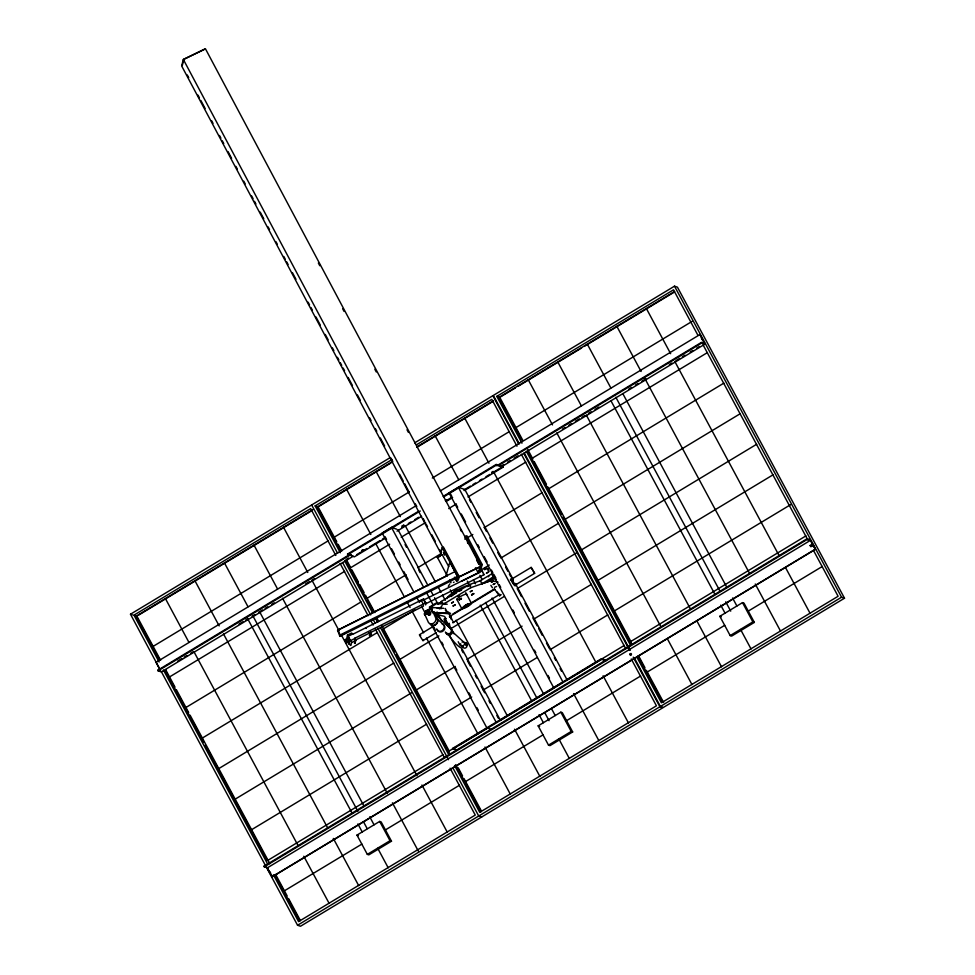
<?xml version="1.0" encoding="UTF-8"?>
<svg xmlns="http://www.w3.org/2000/svg" width="975" height="975" viewBox="0 0 975 975"><rect width="100%" height="100%" fill="white"/><g stroke="black" fill="none" stroke-linecap="round" stroke-linejoin="round"><path stroke-width="1.46" d="M348.867 637.857L350.074 641.062L346.259 642.964L345.065 639.758M433.79 626.084L419.53 634.688L419.603 635.383L422.943 640.66L436.057 632.787M423.089 640.599L423.004 639.905M531.082 567.413L534.641 573.337L531.229 567.365L510.327 579.93M348.892 639.137L348.782 637.845L344.967 639.746L346.222 642.988M461.772 531.558L460.249 528.974M427.135 613.86L429.073 612.385L428.001 609.972L425.673 611.154L427.135 613.86L426.587 612.812M445.941 576.115L449.853 562.039L457.507 576.42L457.165 577.858L339.873 636.37L337.618 630.167L454.898 571.655M339.873 636.37L340.214 634.932L337.618 630.167M425.636 604.902L425.734 602.867L423.601 598.955L352.743 634.298L351.658 632.994L347.502 635.066L346.832 637.943A4.412 0.768 63.5 0 0 347.088 639.112L346.003 639.539L346.576 639.356M347.502 635.066L351.585 642.549L350.915 645.426A4.412 0.768 63.5 0 1 348.173 641.733L347.856 642.05M425.734 602.867L354.876 638.211L355.741 640.477L355.071 643.354A4.412 0.768 63.5 0 1 354.583 643.171M432.181 610.764L431.547 609.85M425.405 603.939L484.051 574.677L482.186 570.838L482.174 571.618M479.03 572.922L480.699 566.378L205.42 48.75L183.337 59.438L181.667 65.983L441.224 554.032M182.276 65.544L183.861 59.317L204.652 49.262M439.969 556.42L442.211 547.658L443.43 547.06L458.725 575.823L457.616 580.198M464.892 539.26L465.636 536.347L466.867 535.75L482.162 564.501L480.297 571.813M456.385 580.795L457.494 576.42L442.211 547.658M457.616 581.003L458.616 577.066L455.764 571.691M458.506 579.442L459.14 576.956L479.944 566.889L478.347 573.117L461.455 581.295M479.066 572.398L480.931 565.098L465.636 536.347M494.52 587.316L496.628 586.487M459.298 599.771L461.382 598.626M459.42 599.771L461.431 598.357L459.188 599.674M471.656 594.896L473.753 593.763M473.241 594.031C469.475 596.663 473.789 592.008 473.472 594.08M514.739 584.488L513.557 583.781M269.6 871.577L270.636 873.003M702.451 339.909L701.427 338.483M486.525 568.949L484.404 569.692M447.391 576.091L437.3 557.139L442.199 554.653L448.719 566.597M469.072 603.927C468.548 605.085 463.734 607.778 464.38 605.975M493.143 471.376L491.839 472.229M439.664 603.61L441.334 601.465L469.219 584.647L481.455 580.357M434.387 612.142L435.484 614.153L437.141 611.995M439.64 608.778L442.138 605.548M493.045 584.488L494.812 583.538M494.837 583.647L493.533 584.488M354.985 640.319L423.394 606.194L423.296 604.086L421.163 600.173L420.542 601.246M461.407 598.455L459.396 599.625M466.367 586.438L470.023 584.671L469.17 585.5M455.191 604.817L452.827 606.023L455.154 604.987M473.777 593.58L473.253 594.238M449.865 615.725L451.303 616.748M441.882 555.311L442.199 554.653M402.224 525.866L403.979 525.086L402.175 526.086M449.828 583.952L448.305 586.28M812.687 546.11L813.053 544.781L811.773 544.428M488.256 576.761L488.889 576.359M486.952 573.02C484.551 573.922 490.303 570.814 487.878 572.605M456.824 590.362C459.53 587.511 450.474 593.19 455.91 590.899M448.232 597.236L449.036 596.712M426.441 613.494C433.168 618.674 429.878 610.009 427.379 609.997M459.03 596.273C461.09 594.579 455.971 597.529 458.798 596.408M467.573 586.511L468.487 585.975M465.343 605.256L465.965 604.866M480.322 580.734L481.967 583.769L493.265 576.944L495.58 577.553L493.911 574.519L491.619 573.922L480.261 580.759M159.425 668.35L130.492 614.213L389.866 457.811M414.631 442.882L492.838 395.716L518.761 443.991M634.481 658.198L660.404 706.461L663.341 707.448L844.508 598.211L677.442 287.174L674.505 286.175L493.338 395.423L519.261 443.686M159.12 662.001L133.965 615.152L310.647 508.609L335.814 555.445M340.287 552.752L315.132 505.915L391.792 459.688M416.471 444.807L491.827 399.372L516.982 446.209M521.966 443.198L496.811 396.362L673.506 289.819L697.942 335.315M313.048 509.498L136.061 616.224L159.608 660.063M392.791 461.419L317.228 506.988L340.775 550.814M417.19 446.708L492.948 401.03M674.615 291.476L498.908 397.434L521.735 439.944M138.194 615.371L312.293 510.388M319.373 506.122L390.829 463.04M416.812 447.367L493.46 401.152M496.811 396.362L499.748 397.361L515.336 387.952M517.932 386.393L581.6 348.002M584.196 346.43L673.835 292.378M152.466 646.778L328.185 540.832M333.645 537.542L409.195 491.973M432.315 478.043L509.352 431.584M515.312 427.988L692.311 321.263M159.449 668.704L156.024 662.342L415.703 505.952M440.273 490.937L699.953 334.547L705.059 344.053L501.65 466.708M396.667 529.181L391.475 527.414L382.176 533.02L413.729 591.752M385.369 538.163L354.327 556.883L347.527 554.08L418.665 511.192M443.235 496.372L496.263 464.393L502.759 466.586L503.076 467.183L464.271 490.583M449.816 492.594L457.945 487.695M347.843 554.678L420.274 510.997M443.552 496.957L496.592 464.99L503.076 467.183M353.011 556.347L161.338 671.921L158.096 670.824L157.779 670.227L349.452 554.641M496.787 465.806L701.5 342.359L704.535 343.395L699.953 334.547M158.096 670.824L351.073 554.458M498.408 465.611L701.817 342.956L705.059 344.053M177.767 661.038L181.679 658.673M184.287 657.101L186.895 655.529M190.808 653.177L193.416 651.605M239.046 624.085L242.958 621.721M245.566 620.149L248.174 618.577M252.086 616.224L254.694 614.652M258.607 612.288L262.519 609.923M265.127 608.351L267.735 606.779M271.647 604.427L274.255 602.855M305.553 583.988L309.465 581.624M312.073 580.052L314.681 578.48M345.967 559.613L348.575 558.041M501.138 466.05L503.746 464.478M507.658 462.113L510.266 460.541M514.166 458.189L518.078 455.825M562.417 429.097L565.025 427.525M568.937 425.161L571.545 423.589M575.457 421.224L579.369 418.872M581.977 417.3L584.586 415.728M588.498 413.363L591.106 411.791M595.018 409.439L598.93 407.075M628.912 388.988L631.52 387.416M635.432 385.064L638.04 383.492M641.952 381.128L645.864 378.775M669.338 364.626L671.946 363.053M675.858 360.689L679.77 358.325M682.378 356.753L684.986 355.18M690.203 352.036L692.811 350.464M696.723 348.112L699.331 346.539M356.594 554.726L360.482 552.386M363.066 550.826L366.941 548.486M369.525 546.926L379.872 540.686M382.468 539.126L385.052 537.566M401.871 527.426L404.454 525.866M408.33 523.526L410.926 521.966M414.802 519.626L418.677 517.286M447.135 500.126L451.023 497.786M463.954 489.986L470.413 486.086M473.009 484.526L475.593 482.966M479.468 480.626L482.064 479.066M485.94 476.726L489.816 474.386M492.412 472.826L502.759 466.586M397.008 531.143L421.59 516.323M446.16 501.503L452.632 497.603M168.882 677.332L344.589 571.387M350.049 568.084L389.659 544.208M401.212 537.237L425.612 522.527M448.719 508.597L456.422 503.941M467.988 496.982L525.769 462.138M531.728 458.543L707.436 352.584M361.006 601.941L185.287 707.887L165.311 670.69M406.075 574.763L366.466 598.638L346.491 561.442M417.629 567.791L440.737 553.849M467.707 537.591L472.838 534.495M484.392 527.536L542.173 492.692M548.133 489.097L723.852 383.138M201.703 738.441L377.41 632.495M414.777 609.96L382.87 629.192L395.009 651.775M480.261 570.472L489.255 565.049M500.809 558.078L558.59 523.246M740.257 413.692L564.549 519.651L563.123 516.994M444.234 603.708L470.852 587.657L491.266 580.515M481.967 583.769L489.645 581.137L495.58 577.553M452.875 613.994L463.247 607.742M471.035 603.038L494.386 588.961M449.365 616.7L463.637 608.095M470.121 604.183L494.764 589.314M452.924 622.611L499.614 594.457L499.956 595.457L500.821 594.531M515.19 585.073L534.641 573.337M218.108 768.995L393.827 663.049M399.287 659.746L438.896 635.871M450.45 628.899L504.38 596.383M576.274 553.02L517.213 588.632L521.491 596.602M756.673 444.247L580.954 550.205L631.617 644.512M234.524 799.549L411.511 692.823M415.691 690.3L455.301 666.425M466.854 659.453L522.076 626.157M533.63 619.186L591.411 584.354M597.37 580.747L773.078 474.801M250.928 830.103L426.648 724.145M432.108 720.854L471.717 696.967M483.271 690.007L537.201 657.491M550.034 649.74L607.815 614.896M613.787 611.301L790.774 504.575M456.8 750.36L452.583 748.447L601.331 658.759L606.523 660.514M443.052 754.699L267.345 860.657L205.274 745.083M448.512 751.408L456.166 746.789M458.725 745.253L486.842 728.301M500.967 719.782L506.098 716.686M517.652 709.715L507.39 715.906L456.008 620.271M520.223 708.167L553.605 688.033M566.451 680.294L574.153 675.651M576.725 674.103L594.701 663.268M624.232 645.45L595.981 662.488L493.947 472.522M630.191 641.855L805.898 535.909M452.912 749.044L601.648 659.356L605.548 660.672M263.859 866.287L807.081 538.736L810.322 539.833L815.429 549.339L272.208 876.903L267.223 867.921L263.859 866.287L266.029 867.031M264.188 866.885L807.398 539.333L810.432 540.369L815.429 549.339M267.223 867.921L810.432 540.369M272.013 876.83L815.222 549.278M356.984 835.112L379.677 821.425L381.14 821.925L391.499 841.193L368.806 854.88L367.331 854.38L356.984 835.112L358.447 835.612M538.151 725.863L560.844 712.177L562.319 712.676L572.666 731.957L549.973 745.631L548.511 745.132L538.151 725.863L539.626 726.363M719.83 616.31L742.523 602.623L743.986 603.123L754.345 622.403L731.652 636.09L730.178 635.59L719.83 616.31L721.293 616.809M361.883 844.094L283.749 891.211L275.194 875.27M384.991 830.164L459.469 785.253M543.051 734.845L464.929 781.962L455.654 764.693M566.17 720.915L640.636 676.004M646.608 672.409L724.73 625.304M747.837 611.362L822.315 566.463M367.331 854.38L390.024 840.706L391.499 841.193M548.511 745.132L571.204 731.457L572.666 731.957M730.178 635.59L752.871 621.904L754.345 622.403M297.558 925.251L659.904 706.765L662.842 707.753L300.495 926.25L297.558 925.251L161.448 671.86M660.404 706.461L841.571 597.212L844.508 598.211M445.343 603.562L436.386 602.928L429.378 607.12L432.437 612.507L447.367 613.58L447.952 613.226L445.234 608.437M447.184 604.268L436.727 603.525L429.719 607.73L432.705 607.937M432.437 612.507L447.952 613.226M426.051 612.617L428.622 611.093M453.448 582.453L454.082 582.099M362.152 550.497L363.005 549.79L362.261 549.912M472.948 594.214L471.547 594.799M337.557 630.386L445.417 576.591M340.214 634.932L458.725 575.823M348.477 636.151L352.633 634.079M482.077 570.85L423.528 600.088M344.833 640.331L349.16 638.272M346.113 641.587L349.964 639.758M346.393 642.367L350.208 640.429M350.842 640.49L354.997 638.418M351.585 642.549L355.741 640.477M456.592 590.631L454.362 592.215L454.972 592.215M480.931 565.098L482.162 564.501M458.616 577.066L480.699 566.378M468.256 586.024L467.33 586.45M466.623 604.512L467.878 603.964M453.631 622.233L452.741 622.611L453.619 622.269M438.982 557.091L437.251 557.505M419.53 634.688L420.688 635.651M500.87 594.945L499.663 594.518M423.601 598.955L422.979 600.027M457.446 590.302L458.055 590.302M483.953 574.702L483.32 573.982M445.1 620.063L446.318 623.391M449.536 613.251L450.584 613.263M443.747 608.327L430.304 607.376L433.022 612.154M437.19 608.254L441.663 608.571M492.338 578.163L496.397 579.15M492.619 580.844L498.042 582.173M435.484 614.153L443.613 616.127M431.852 609.412L429.634 608.863L425.368 611.386L424.491 613.775L428.464 622.489A4.412 3.729 -47.8 0 0 433.485 623.232A4.412 3.729 -47.8 0 0 435.825 618.126L432.985 611.898M315.132 505.915L318.069 506.903L336.765 541.698M347.527 554.08L352.706 555.847M490.754 729.239L486.866 727.911L430.938 623.793M133.965 615.152L136.902 616.151L160.619 660.319M130.492 614.213L132.442 614.884M452.583 748.447L456.483 749.775M157.779 670.227L160.814 671.251M481.662 817.001L478.725 816.002L452.802 767.739M499.651 595.018L498.176 593.47M465.026 643.268L466.172 645.572L466.452 644.719M513.191 579.479L513.094 580.82M512.204 580.076L513.167 583.245M432.352 610.545L431.901 609.838M434.558 613.641L451.852 629.826A3.266 2.767 -47.8 0 1 450.657 634.652A3.266 2.767 -47.8 0 1 446.501 632.994M451.949 631.361L463.966 642.281M428.208 610.179L429.914 611.727M443.272 624.427L436.605 618.382A4.192 3.547 -47.8 0 1 437.227 622.525A4.192 3.547 -47.8 0 1 433.558 625.328M429.037 612.008L430.743 613.543M428.72 612.861L430.426 614.396M427.294 613.702L429 615.249M514.91 583.623L515.69 583.574M478.201 562.77L476.604 559.455L476.872 560.32M489.036 571.606L487.646 568.108L487.646 568.9M423.698 600.21L424.418 601.222M448.756 626.535L450.755 628.826A3.266 2.767 -47.8 0 1 449.56 633.665A3.266 2.767 -47.8 0 1 445.417 631.995M499.688 596.115L494.459 589.095M478.932 564.111L478.286 563.05M490.852 585.341L492.424 587.742M447.293 622.806L446.026 620.429M461.224 530.912L460.785 530.144M497.347 592.093L497.75 592.8M477.774 562.124L477.287 561.222M445.331 609.984L447.367 613.58M467.5 541.771L468.097 543.502L467.488 542.697M449 614.031L449.999 615.847L449.633 615.067M491.619 573.922L493.265 576.944M454.521 577.224L456.69 581.21M449.572 580.076L451.011 582.733M344.894 640.039L346.332 642.659M488.524 570.826L488.012 569.839M469.219 584.647L470.852 587.657M441.334 601.465L442.967 604.476M448.439 611.959L452.656 620.929M674.505 286.175L841.571 597.212M702.975 344.687L807.909 540.065M813.662 550.765L838.098 596.273L661.416 702.817L636.967 657.308M646.364 308.514L670.629 353.681M674.907 361.652L779.086 555.592M785.509 567.548L810.103 613.36M616.834 326.32L641.099 371.487M644.658 378.129L749.556 573.398M755.259 584.025L780.573 631.166M742.523 602.623L752.871 621.904M622.818 393.632L726.85 587.316M732.591 598.004L736.893 606.023M587.303 344.126L610.85 387.965M615.847 397.264L720.013 591.216M725.729 601.843L730.726 611.142M740.586 629.497L751.043 648.972M610.972 400.786L715.004 594.47M720.744 605.158L725.047 613.165M557.773 361.932L581.319 405.771M586.316 415.07L690.483 609.022M696.906 620.977L721.512 666.778M528.243 379.75L552.496 424.905M556.786 432.876L660.953 626.828M667.375 638.783L691.982 684.584M499.748 397.361L522.746 440.176M527.78 449.548L532.813 458.92M534.251 461.589L546.463 484.343M547.901 487.013L631.288 642.257M638.467 655.639L644.938 667.68M646.376 670.349L663.634 702.475M528.158 451.9L561.697 514.337M565.268 520.979L580.247 548.876M638.04 656.467L661.952 700.976M526.281 451.23L630.508 645.267M524.306 453.07L630.155 650.154M523.794 453.375L629.655 650.447M633.25 657.15L659.904 706.765M521.296 454.228L625.523 648.277M631.264 658.978L656.431 705.815L479.737 812.358L454.582 765.521M464.697 418.068L488.95 463.235M603.111 675.773L628.436 722.902M512.85 578.906L464.807 489.474L458.323 487.268L563.014 682.159L553.715 687.765L449.024 492.875M515.714 584.244L567.34 680.355M435.167 435.874L458.713 479.712M469.414 499.639L470.84 502.296M476.214 512.448L479.078 517.786M484.1 527.134L486.537 531.521M489.84 537.81L492.704 543.148M497.725 552.496L500.09 556.749M505.611 567.182L507.938 571.362M509.364 574.019L510.79 576.676M524.977 603.22L529.34 611.215M532.862 617.906L537.188 625.828M538.627 628.485L542.173 635.261M546.475 643.098L549.327 648.412M554.324 657.711L555.75 660.368M560.101 668.631L561.539 671.3M573.58 693.578L598.906 740.72M450.523 493.935L451.961 496.604M456.263 504.611L457.702 507.28M461.285 513.959L465.587 521.966M477.774 544.659L479.212 547.328M484.222 556.676L487.098 562.014M491.4 570.022L492.826 572.691M499.285 584.707L500.711 587.377M512.911 610.07L514.337 612.739M534.422 650.118L535.848 652.787M548.035 675.48L549.473 678.149M560.844 712.177L571.204 731.457M479.883 575.311L482.04 579.321M492.082 598.028L543.745 694.2M551.631 708.886L555.226 715.565M473.411 579.881L475.556 583.867M485.538 602.465L536.92 698.1M544.769 712.713L549.047 720.683M558.907 739.05L569.363 758.526M467.317 581.124L469.475 585.134M480.236 605.17L531.887 701.342M539.065 714.699L543.367 722.719M376.094 471.486L400.359 516.653M405.356 525.952L435.325 581.746M438.177 587.06L441.029 592.373M442.455 595.03L445.307 600.344M514.52 729.19L539.833 776.332M397.958 529.62L428.074 585.683M430.95 591.021L433.095 595.03M434.533 597.699L438.116 604.366M444.563 616.383L446.002 619.052M448.866 624.39L453.887 633.738M458.189 641.745L460.346 645.755M461.772 648.424L500.492 720.501M405.064 544.586L406.502 547.255M418.689 569.948L420.115 572.617M461.711 650.045L463.137 652.714M467.439 660.721L470.316 666.059M475.325 675.407L476.763 678.076M481.065 686.083L484.648 692.762M488.95 700.769L490.388 703.438M496.836 715.455L498.274 718.124M391.475 527.414L423.747 587.486M426.611 592.824L433.058 604.841M438.08 614.189L441.663 620.856M448.841 634.213L496.165 722.317M385.113 536.75L386.551 539.419M391.572 548.767L394.436 554.105M398.738 562.112L400.164 564.781M403.76 571.46L408.062 579.467M433.875 627.522L435.301 630.191M441.76 642.208L443.186 644.877M455.374 667.57L456.812 670.239M468.999 692.932L470.438 695.602M476.885 707.618L478.323 710.287M416.593 597.102L419.469 602.44M421.614 606.438L425.917 614.445M346.564 489.292L370.829 534.458M375.826 543.758L404.357 596.895M407.209 602.209L410.073 607.523M412.206 611.508L423.625 632.763M426.477 638.077L477.847 733.724M484.989 747.008L510.303 794.138M338.203 544.379L341.786 551.07M346.82 560.43L350.415 567.121M351.853 569.802L358.325 581.843M359.763 584.525L364.077 592.556M365.515 595.225L374.851 612.629M382.042 626.011L448.89 750.457M458.238 767.861L462.552 775.893M463.99 778.562L481.236 810.688M367.173 599.966L373.596 611.922M377.167 618.564L378.592 621.221M396.435 654.432L449.938 754.065M465.623 783.254L480.967 811.822M344.602 560.771L372.633 612.97M375.509 618.321L377.666 622.33M380.543 627.693L448.829 754.821M311.659 504.965L337.582 553.239M342.627 562.624L370.707 614.908M372.877 618.93L375.034 622.952M377.91 628.314L448.488 759.696M340.117 563.477L368.16 615.676M371.024 621.026L373.181 625.036M375.338 629.058L444.344 757.526M450.097 768.227L475.252 815.063L298.569 921.607L273.402 874.77M283.518 527.304L307.783 572.471M312.061 580.442L339.178 630.922M341.311 634.908L416.947 775.722M421.943 785.021L447.257 832.15M253.988 545.122L277.534 588.961M282.531 598.26L387.416 793.528M392.413 802.827L418.421 851.26M379.677 821.425L390.024 840.706M259.972 612.434L364.004 806.118M369.744 816.806L374.047 824.813M224.457 562.928L248.003 606.767M253 616.066L357.886 811.334M363.59 821.962L367.161 828.604M377.727 848.287L388.196 867.774M247.406 618.247L352.146 813.26M357.886 823.948L362.2 831.967M194.927 580.734L219.18 625.901M223.47 633.872L327.637 827.812M333.34 838.439L358.666 885.58M165.397 598.54L188.943 642.379M193.928 651.678L298.106 845.618M303.81 856.245L329.136 903.386M165.652 669.679L174.988 687.082M176.426 689.752L188.65 712.506M190.088 715.187L269.868 863.728M275.62 874.429L287.125 895.842M288.563 898.523L300.068 919.925M186.006 709.215L203.836 742.426M284.456 892.503L299.8 921.07M163.434 670.02L267.662 864.069M267.101 867.397L272.208 876.903M318.35 263.031L319.776 265.724M342.652 308.746L344.09 311.439M374.827 369.245L376.265 371.938M407.002 429.756L408.44 432.437M475.495 567.742L478.347 573.117M183.337 59.438L443.601 548.84M445.039 551.521L448.61 558.248M450.036 560.942L451.474 563.623M187.273 74.953L188.711 77.647M197.998 95.123L199.436 97.817M200.862 100.498L205.152 108.566M211.587 120.668L213.013 123.362M219.448 135.464L220.886 138.145M222.312 140.839L223.738 143.532M228.04 151.6L231.611 158.316M235.901 166.384L237.327 169.077M243.762 181.179L245.2 183.861M251.635 195.963L253.061 198.656M254.487 201.337L255.925 204.031M260.215 212.099L263.786 218.814M268.076 226.882L269.502 229.576M275.937 241.678L277.375 244.359M283.81 256.462L285.236 259.155M286.662 261.848L288.1 264.53M292.39 272.598L295.961 279.325M308.112 302.177L309.55 304.87M310.976 307.552L312.402 310.245M315.985 316.972L320.275 325.041M325.272 334.449L328.136 339.824M332.426 347.892L333.852 350.586M337.435 357.301L338.861 359.994M340.287 362.676L341.725 365.369M343.151 368.062L344.577 370.744M348.16 377.471L352.45 385.539M357.447 394.948L360.311 400.323M369.61 417.812L371.036 420.493M375.326 428.561L376.752 431.255M380.335 437.97L384.625 446.038M391.06 458.14L392.486 460.834M399.64 474.277L403.211 480.992M404.649 483.685L408.939 491.753M415.374 503.856L416.8 506.549M423.235 518.639L424.661 521.332M426.099 524.026L427.525 526.707M431.815 534.775L435.386 541.503M439.676 549.571L441.114 552.252M465.758 592.654L471.266 603.025M456.727 599.15L461.541 608.217M450.194 589.838L452.705 594.567M450.779 618.455L451.193 619.259M424.686 601.709L425.307 603.159M461.772 645.913L463.247 647.376L462.82 646.864M434.277 612.337L437.69 619.808A4.412 3.729 -47.8 0 1 435.337 624.914A4.412 3.729 -47.8 0 1 430.316 624.171M463.101 646.986L463.296 647.424A2.157 1.828 -47.8 0 0 466.233 647.51A2.157 1.828 -47.8 0 0 466.416 644.499M460.748 644.987L460.858 645.206A2.157 1.828 -47.8 0 0 463.418 645.584A2.157 1.828 -47.8 0 0 464.441 642.927A2.157 1.828 -47.8 0 0 462.053 642.086M445.087 553.227L444.746 552.325M450.426 617.699L449.95 616.444M449.816 616.273L450.121 617.114M479.188 564.074L477.945 562.161M354.876 638.211L355.083 640.197M461.419 648.009A30.517 6.252 58.9 0 1 448.841 635.371M457.75 599.771A5.545 1.085 -28.7 0 1 460.943 596.225A5.545 1.085 -28.7 0 1 466.635 594.726M447.074 598.553A13.784 2.693 -28.7 0 1 456.958 590.241A13.784 2.693 -28.7 0 1 470.754 585.097M451.047 596.566A13.869 2.706 -28.7 0 1 453.472 594.774M454.387 594.165A13.869 2.706 -28.7 0 1 456.349 592.934M459.481 591.155A13.869 2.706 -28.7 0 1 461.614 590.058M516.226 583.842A4.156 0.853 58.9 0 1 515.263 584.586A4.156 0.853 58.9 0 1 512.204 579.564A4.156 0.853 58.9 0 1 513.155 578.821M515.239 584.439A4.156 0.853 58.9 0 1 513.13 583.72A4.156 0.853 58.9 0 1 511.314 578.736M449.036 623.171A4.156 0.853 58.9 0 1 448.902 625.182A4.156 0.853 58.9 0 1 445.697 620.527A4.156 0.853 58.9 0 1 445.831 618.516M434.521 628.448A4.156 0.853 58.9 0 1 434.07 627.534M448.585 625.255A4.156 0.853 58.9 0 1 447.062 624.914A4.156 0.853 58.9 0 1 444.283 620.063A4.156 0.853 58.9 0 1 445.331 619.564M369.062 632.592A4.192 0.731 63.5 0 1 369.293 635.432M366.003 628.485A4.192 0.731 63.5 0 1 366.32 628.29M354.547 640.977A4.192 0.731 63.5 0 1 354.388 642.866M370.537 631.861A4.192 0.731 63.5 0 1 370.329 634.189M442.504 623.903A4.192 3.547 -47.8 0 1 442.601 630.301A4.192 3.547 -47.8 0 1 436.654 628.924M442.26 624.219A4.192 3.547 -47.8 0 1 443.649 630.52A4.192 3.547 -47.8 0 1 437.312 629.521M448.061 633.665A2.157 1.828 -47.8 0 1 447.744 633.311M432.571 625.304A4.192 3.547 -47.8 0 1 430.328 623.768M460.651 644.767A2.157 1.828 -47.8 0 1 460.651 643.732M443.479 552.581L444.71 555.031L443.528 552.52M465.892 642.61L467.305 644.963L465.94 642.574M424.539 613.97L425.161 615.006L424.612 613.982M629.813 654.201C630.959 658.125 632.836 651.385 629.813 654.201M810.128 545.476C811.273 549.4 813.15 542.661 810.128 545.476M361.506 551.265L363.334 550.375L361.506 551.265M402.468 526.561L404.296 525.683L402.541 526.463M445.465 500.638L447.293 499.748L445.465 500.638M491.656 472.778L493.484 471.9L491.656 472.778M489.694 580.015L491.51 579.101L489.694 580.015M424.43 614.006L425.063 615.03L424.454 613.994M464.21 607.12C469.56 607.12 470.633 601.782 464.21 607.12M451.608 602.977L453.412 602.062L451.608 602.977M470.291 591.703L472.107 590.789L470.291 591.703M484.222 568.876L486.038 567.986L484.307 568.778M491.473 582.124L493.289 581.222L491.473 582.124M348.453 643.756L349.513 643.22L348.453 643.756M342.822 634.286L344.602 633.445L342.822 634.286M464.551 608.095A5.168 1.012 -28.7 0 0 471.157 603.562A5.168 1.012 -28.7 0 0 464.112 606.34A5.168 1.012 -28.7 0 0 464.551 608.095"/></g></svg>
